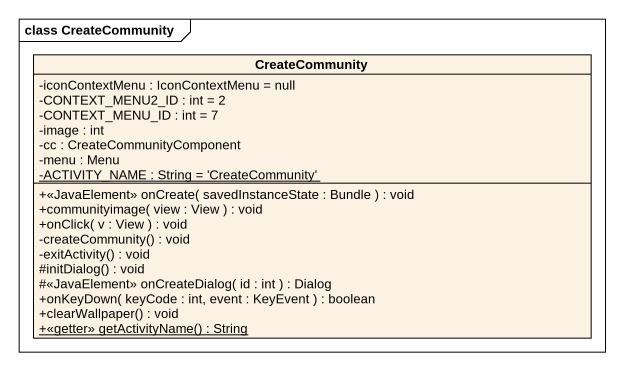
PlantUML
@startuml
mainframe class CreateCommunity
hide circle
hide empty members
skinparam classAttributeIconSize 0
class CreateCommunity {
  -iconContextMenu : IconContextMenu = null
  -CONTEXT_MENU2_ID : int = 2
  -CONTEXT_MENU_ID : int = 7
  -image : int
  -cc : CreateCommunityComponent
  -menu : Menu
  {static} -ACTIVITY_NAME : String = 'CreateCommunity'
  +<<JavaElement>> onCreate( savedInstanceState : Bundle ) : void
  +communityimage( view : View ) : void
  +onClick( v : View ) : void
  -createCommunity() : void
  -exitActivity() : void
  #initDialog() : void
  #<<JavaElement>> onCreateDialog( id : int ) : Dialog
  +onKeyDown( keyCode : int, event : KeyEvent ) : boolean
  +clearWallpaper() : void
  {static} +<<getter>> getActivityName() : String
}
@enduml
